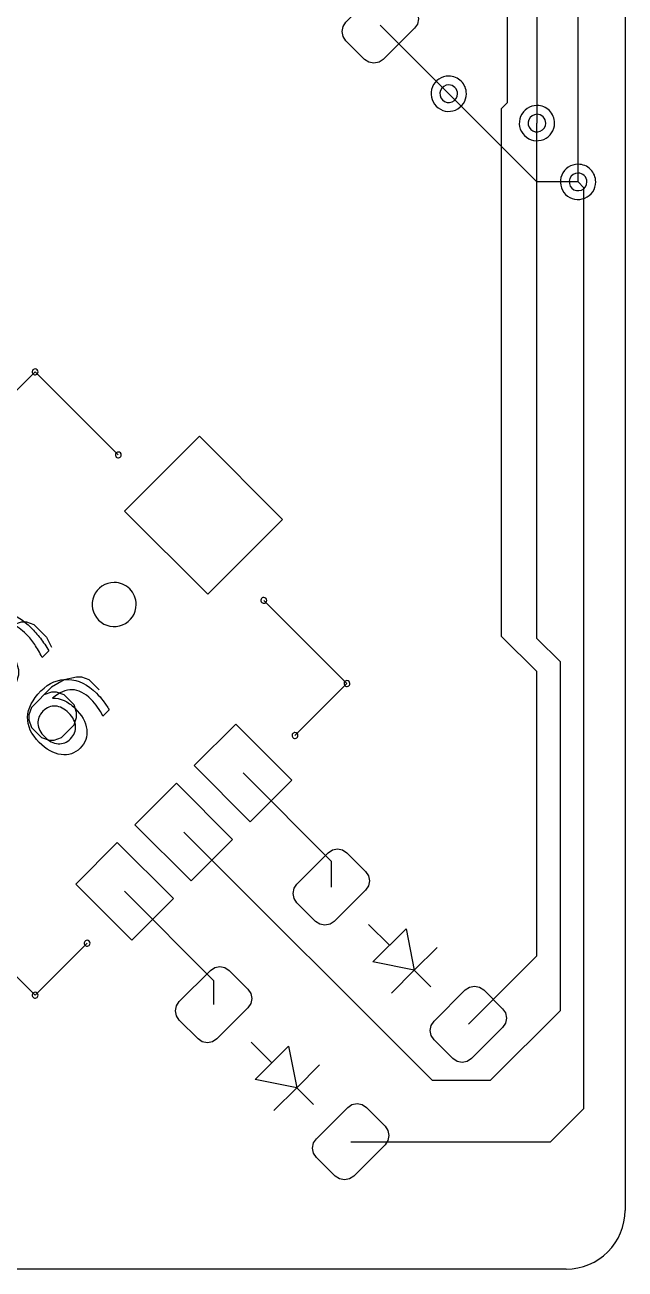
# Model space of a CAD drawing. Header units: millimetres. Extents: x 10 to 287, y 10 to 200.
# Drawn here: x 30.29 to 40.5, y 141.01 to 162.18 of the extents above; entities that cross this region are included whole.
import ezdxf

# ---------------------------------------------------------------- set-up
doc = ezdxf.new("R2010")
doc.units = ezdxf.units.MM
doc.layers.get('0').update_dxf_attribs({"linetype": 'CONTINUOUS'})

msp = doc.modelspace()

# ---------------------------------------------------------------- linework, layer by layer
at = {"color": 7}
for points in [[(40.5, 185.0072), (40.5, 142.0072)], [(39, 176.0072), (39, 160.5072)], [(39.7, 159.5072), (39.7, 175.8729)], [(38.4, 160.7557), (38.5, 160.8557), (38.5, 164.0072), (38.3335, 164.1737)], [(37.5, 161.0072), (36.3335, 162.1737)], [(39, 159.5072), (37.5, 161.0072)], [(38.4, 151.7741), (38.4, 160.7557)], [(32.9924, 148.4438), (37.2161, 144.2201), (38.2129, 144.2201), (39.4, 145.4072), (39.4, 151.3398), (39, 151.7398), (39, 160.5072)], [(35.8335, 143.1737), (39.2322, 143.1737), (39.8, 143.7415), (39.8, 159.4072), (39.7, 159.5072)], [(39.7, 159.5072), (39, 159.5072)], [(30.4645, 156.275), (31.8787, 154.8608)], [(31.8787, 154.8608), (30.4645, 156.275)], [(34.3536, 152.3859), (35.7678, 150.9717)], [(34.8839, 150.0878), (35.7678, 150.9717), (34.3536, 152.3859)], [(29.4169, 151.2925), (29.5024, 151.1215), (29.7163, 150.9077), (29.8445, 150.8649), (29.9301, 150.8649), (30.0584, 150.9077), (30.1439, 150.9932), (30.1867, 151.1215), (30.1867, 151.207), (30.1439, 151.3353), (30.0156, 151.5491), (29.9728, 151.6774), (29.9728, 151.7629), (30.0156, 151.8912), (30.1011, 151.9767), (30.2294, 152.0195), (30.3149, 152.0195), (30.4432, 151.9767), (30.657, 151.7629), (30.7426, 151.5919)], [(39, 151.1741), (38.4, 151.7741)], [(30.696256, 151.530287), (30.581082, 151.415113)], [(37.8335, 145.1737), (39, 146.3403), (39, 151.1741)], [(31.5551, 150.8649), (31.384, 151.036), (31.2557, 151.0787), (31.1702, 151.0787), (30.9564, 151.036), (30.7426, 150.9077), (30.4005, 150.5656), (30.3577, 150.4373), (30.3577, 150.3517), (30.4005, 150.2235), (30.5715, 150.0524), (30.6998, 150.0096), (30.7853, 150.0096), (30.9136, 150.0524), (31.1274, 150.2662), (31.1702, 150.3945), (31.1702, 150.48), (31.1274, 150.6083), (30.9564, 150.7794), (30.8281, 150.8221), (30.7426, 150.8221), (30.6143, 150.7794)], [(35.7678, 150.9717), (34.8839, 150.0878)], [(31.724161, 150.521091), (31.616588, 150.413517)], [(34, 149.4514), (35.5, 147.9514)], [(35.5, 147.9514), (35.5, 147.5072)], [(31.9847, 147.4361), (33.5, 145.9209), (33.5, 145.5072)], [(29.0503, 147.0826), (30.4645, 145.6684)], [(30.4645, 145.6684), (29.0503, 147.0826)], [(36.4899, 146.5173), (36.1364, 146.8708)], [(36.2071, 146.2344), (36.7728, 146.8001)], [(36.7728, 146.8001), (36.9142, 146.093), (36.2071, 146.2344)], [(36.9142, 146.093), (37.3031, 146.4819)], [(36.9142, 146.093), (36.5253, 145.7041)], [(37.1971, 145.8101), (36.9142, 146.093)], [(34.4899, 144.5173), (34.1364, 144.8708)], [(34.2071, 144.2344), (34.7728, 144.8001)], [(34.7728, 144.8001), (34.9142, 144.093), (34.2071, 144.2344)], [(34.9142, 144.093), (35.3031, 144.4819)], [(34.9142, 144.093), (34.5253, 143.7041)], [(35.1971, 143.8101), (34.9142, 144.093)], [(39.5, 141.0072), (20.5, 141.0072)]]:
    msp.add_lwpolyline(points, dxfattribs=at)
for points in [[(36.3865, 161.5904), (36.3135, 161.5416), (36.2274, 161.5245), (36.1413, 161.5416), (36.0683, 161.5904), (35.7501, 161.9086), (35.7013, 161.9816), (35.6842, 162.0677), (35.7013, 162.1538), (35.7501, 162.2268), (36.2804, 162.7571), (36.3534, 162.8059), (36.4395, 162.823), (36.5256, 162.8059), (36.5986, 162.7571), (36.9168, 162.4389), (36.9656, 162.3659), (36.9827, 162.2798), (36.9656, 162.1937), (36.9168, 162.1207)], [(36.3865, 161.5904), (36.3135, 161.5416), (36.2274, 161.5245), (36.1413, 161.5416), (36.0683, 161.5904), (35.7501, 161.9086), (35.7013, 161.9816), (35.6842, 162.0677), (35.7013, 162.1538), (35.7501, 162.2268), (36.2804, 162.7571), (36.3534, 162.8059), (36.4395, 162.823), (36.5256, 162.8059), (36.5986, 162.7571), (36.9168, 162.4389), (36.9656, 162.3659), (36.9827, 162.2798), (36.9656, 162.1937), (36.9168, 162.1207)], [(36.3865, 161.5904), (36.3135, 161.5416), (36.2274, 161.5245), (36.1413, 161.5416), (36.0683, 161.5904), (35.7501, 161.9086), (35.7013, 161.9816), (35.6842, 162.0677), (35.7013, 162.1538), (35.7501, 162.2268), (36.2804, 162.7571), (36.3534, 162.8059), (36.4395, 162.823), (36.5256, 162.8059), (36.5986, 162.7571), (36.9168, 162.4389), (36.9656, 162.3659), (36.9827, 162.2798), (36.9656, 162.1937), (36.9168, 162.1207)], [(37.5, 161.3072)], [(37.5, 161.3072)], [(37.5, 161.1572)], [(37.5, 161.1572)], [(39, 160.8072)], [(39, 160.8072)], [(39, 160.6572)], [(39, 160.6572)], [(39.7, 159.8072)], [(39.7, 159.8072)], [(39.7, 159.6572)], [(39.7, 159.6572)], [(29.5806, 155.3911), (30.4645, 156.275)], [(30.4645, 156.325), (30.4645, 156.325)], [(33.399, 152.4919), (31.9847, 153.9062), (33.2575, 155.179), (34.6718, 153.7647)], [(33.399, 152.4919), (31.9847, 153.9062), (33.2575, 155.179), (34.6718, 153.7647)], [(33.399, 152.4919), (31.9847, 153.9062), (33.2575, 155.179), (34.6718, 153.7647)], [(31.8787, 154.9108)], [(31.808, 152.6902)], [(31.808, 152.6902)], [(31.808, 152.6902)], [(31.808, 152.6902)], [(31.808, 152.6902)], [(31.808, 152.6902)], [(34.3536, 152.4359)], [(30.696247, 151.530278)], [(35.7678, 151.0217), (35.7678, 151.0217)], [(31.03524, 150.469857)], [(31.724158, 150.521088)], [(34.1237, 148.6205), (33.1692, 149.5751), (33.8763, 150.2822), (34.8308, 149.3276)], [(34.1237, 148.6205), (33.1692, 149.5751), (33.8763, 150.2822), (34.8308, 149.3276)], [(34.1237, 148.6205), (33.1692, 149.5751), (33.8763, 150.2822), (34.8308, 149.3276)], [(34.8839, 150.1378)], [(33.1161, 147.6129), (32.1615, 148.5675), (32.8686, 149.2746), (33.8232, 148.32)], [(33.1161, 147.6129), (32.1615, 148.5675), (32.8686, 149.2746), (33.8232, 148.32)], [(33.1161, 147.6129), (32.1615, 148.5675), (32.8686, 149.2746), (33.8232, 148.32)], [(32.1085, 146.6053), (31.1539, 147.5599), (31.861, 148.267), (32.8156, 147.3124)], [(32.1085, 146.6053), (31.1539, 147.5599), (31.861, 148.267), (32.8156, 147.3124)], [(32.1085, 146.6053), (31.1539, 147.5599), (31.861, 148.267), (32.8156, 147.3124)], [(35.553, 146.9238), (35.48, 146.8751), (35.3939, 146.8579), (35.3078, 146.8751), (35.2348, 146.9238), (34.9166, 147.242), (34.8679, 147.315), (34.8507, 147.4011), (34.8679, 147.4872), (34.9166, 147.5602), (35.447, 148.0906), (35.52, 148.1393), (35.6061, 148.1565), (35.6922, 148.1393), (35.7652, 148.0906), (36.0834, 147.7724), (36.1321, 147.6994), (36.1493, 147.6133), (36.1321, 147.5272), (36.0834, 147.4542)], [(35.553, 146.9238), (35.48, 146.8751), (35.3939, 146.8579), (35.3078, 146.8751), (35.2348, 146.9238), (34.9166, 147.242), (34.8679, 147.315), (34.8507, 147.4011), (34.8679, 147.4872), (34.9166, 147.5602), (35.447, 148.0906), (35.52, 148.1393), (35.6061, 148.1565), (35.6922, 148.1393), (35.7652, 148.0906), (36.0834, 147.7724), (36.1321, 147.6994), (36.1493, 147.6133), (36.1321, 147.5272), (36.0834, 147.4542)], [(35.553, 146.9238), (35.48, 146.8751), (35.3939, 146.8579), (35.3078, 146.8751), (35.2348, 146.9238), (34.9166, 147.242), (34.8679, 147.315), (34.8507, 147.4011), (34.8679, 147.4872), (34.9166, 147.5602), (35.447, 148.0906), (35.52, 148.1393), (35.6061, 148.1565), (35.6922, 148.1393), (35.7652, 148.0906), (36.0834, 147.7724), (36.1321, 147.6994), (36.1493, 147.6133), (36.1321, 147.5272), (36.0834, 147.4542)], [(30.4645, 145.6684), (31.3483, 146.5522)], [(31.3483, 146.6022)], [(33.553, 144.9238), (33.48, 144.8751), (33.3939, 144.8579), (33.3078, 144.8751), (33.2348, 144.9238), (32.9166, 145.242), (32.8679, 145.315), (32.8507, 145.4011), (32.8679, 145.4872), (32.9166, 145.5602), (33.447, 146.0906), (33.52, 146.1393), (33.6061, 146.1565), (33.6922, 146.1393), (33.7652, 146.0906), (34.0834, 145.7724), (34.1321, 145.6994), (34.1493, 145.6133), (34.1321, 145.5272), (34.0834, 145.4542)], [(33.553, 144.9238), (33.48, 144.8751), (33.3939, 144.8579), (33.3078, 144.8751), (33.2348, 144.9238), (32.9166, 145.242), (32.8679, 145.315), (32.8507, 145.4011), (32.8679, 145.4872), (32.9166, 145.5602), (33.447, 146.0906), (33.52, 146.1393), (33.6061, 146.1565), (33.6922, 146.1393), (33.7652, 146.0906), (34.0834, 145.7724), (34.1321, 145.6994), (34.1493, 145.6133), (34.1321, 145.5272), (34.0834, 145.4542)], [(33.553, 144.9238), (33.48, 144.8751), (33.3939, 144.8579), (33.3078, 144.8751), (33.2348, 144.9238), (32.9166, 145.242), (32.8679, 145.315), (32.8507, 145.4011), (32.8679, 145.4872), (32.9166, 145.5602), (33.447, 146.0906), (33.52, 146.1393), (33.6061, 146.1565), (33.6922, 146.1393), (33.7652, 146.0906), (34.0834, 145.7724), (34.1321, 145.6994), (34.1493, 145.6133), (34.1321, 145.5272), (34.0834, 145.4542)], [(30.4645, 145.7184), (30.4645, 145.7184)], [(37.8865, 144.5904), (37.8135, 144.5416), (37.7274, 144.5245), (37.6413, 144.5416), (37.5683, 144.5904), (37.2501, 144.9086), (37.2013, 144.9816), (37.1842, 145.0677), (37.2013, 145.1538), (37.2501, 145.2268), (37.7804, 145.7571), (37.8534, 145.8059), (37.9395, 145.823), (38.0256, 145.8059), (38.0986, 145.7571), (38.4168, 145.4389), (38.4656, 145.3659), (38.4827, 145.2798), (38.4656, 145.1937), (38.4168, 145.1207)], [(37.8865, 144.5904), (37.8135, 144.5416), (37.7274, 144.5245), (37.6413, 144.5416), (37.5683, 144.5904), (37.2501, 144.9086), (37.2013, 144.9816), (37.1842, 145.0677), (37.2013, 145.1538), (37.2501, 145.2268), (37.7804, 145.7571), (37.8534, 145.8059), (37.9395, 145.823), (38.0256, 145.8059), (38.0986, 145.7571), (38.4168, 145.4389), (38.4656, 145.3659), (38.4827, 145.2798), (38.4656, 145.1937), (38.4168, 145.1207)], [(37.8865, 144.5904), (37.8135, 144.5416), (37.7274, 144.5245), (37.6413, 144.5416), (37.5683, 144.5904), (37.2501, 144.9086), (37.2013, 144.9816), (37.1842, 145.0677), (37.2013, 145.1538), (37.2501, 145.2268), (37.7804, 145.7571), (37.8534, 145.8059), (37.9395, 145.823), (38.0256, 145.8059), (38.0986, 145.7571), (38.4168, 145.4389), (38.4656, 145.3659), (38.4827, 145.2798), (38.4656, 145.1937), (38.4168, 145.1207)], [(35.8865, 142.5904), (35.8135, 142.5416), (35.7274, 142.5245), (35.6413, 142.5416), (35.5683, 142.5904), (35.2501, 142.9086), (35.2013, 142.9816), (35.1842, 143.0677), (35.2013, 143.1538), (35.2501, 143.2268), (35.7804, 143.7571), (35.8534, 143.8059), (35.9395, 143.823), (36.0256, 143.8059), (36.0986, 143.7571), (36.4168, 143.4389), (36.4656, 143.3659), (36.4827, 143.2798), (36.4656, 143.1937), (36.4168, 143.1207)], [(35.8865, 142.5904), (35.8135, 142.5416), (35.7274, 142.5245), (35.6413, 142.5416), (35.5683, 142.5904), (35.2501, 142.9086), (35.2013, 142.9816), (35.1842, 143.0677), (35.2013, 143.1538), (35.2501, 143.2268), (35.7804, 143.7571), (35.8534, 143.8059), (35.9395, 143.823), (36.0256, 143.8059), (36.0986, 143.7571), (36.4168, 143.4389), (36.4656, 143.3659), (36.4827, 143.2798), (36.4656, 143.1937), (36.4168, 143.1207)], [(35.8865, 142.5904), (35.8135, 142.5416), (35.7274, 142.5245), (35.6413, 142.5416), (35.5683, 142.5904), (35.2501, 142.9086), (35.2013, 142.9816), (35.1842, 143.0677), (35.2013, 143.1538), (35.2501, 143.2268), (35.7804, 143.7571), (35.8534, 143.8059), (35.9395, 143.823), (36.0256, 143.8059), (36.0986, 143.7571), (36.4168, 143.4389), (36.4656, 143.3659), (36.4827, 143.2798), (36.4656, 143.1937), (36.4168, 143.1207)]]:
    msp.add_lwpolyline(points, close=True, dxfattribs=at)
for points in [[(37.222836, 161.122005), (37.176402, 161.009903), (37.202069, 160.880867), (37.287868, 160.795068)], [(37.222836, 161.122005), (37.176402, 161.009903), (37.202069, 160.880867), (37.287868, 160.795068)], [(37.5, 161.3072), (37.378661, 161.3072), (37.26927, 161.234107), (37.222836, 161.122005)], [(37.5, 161.3072), (37.378661, 161.3072), (37.26927, 161.234107), (37.222836, 161.122005)], [(37.5, 161.1572), (37.439331, 161.1572), (37.384635, 161.120654), (37.361418, 161.064603)], [(37.5, 161.1572), (37.439331, 161.1572), (37.384635, 161.120654), (37.361418, 161.064603)], [(37.712132, 161.219332), (37.655871, 161.275593), (37.579565, 161.3072), (37.5, 161.3072)], [(37.712132, 161.219332), (37.655871, 161.275593), (37.579565, 161.3072), (37.5, 161.3072)], [(37.606066, 161.113266), (37.577936, 161.141396), (37.539782, 161.1572), (37.5, 161.1572)], [(37.606066, 161.113266), (37.577936, 161.141396), (37.539782, 161.1572), (37.5, 161.1572)], [(37.8, 161.0072), (37.8, 161.086765), (37.768393, 161.163071), (37.712132, 161.219332)], [(37.8, 161.0072), (37.8, 161.086765), (37.768393, 161.163071), (37.712132, 161.219332)], [(37.361418, 161.064603), (37.338201, 161.008551), (37.351034, 160.944034), (37.393934, 160.901134)], [(37.361418, 161.064603), (37.338201, 161.008551), (37.351034, 160.944034), (37.393934, 160.901134)], [(37.557403, 160.868618), (37.613454, 160.891835), (37.65, 160.946531), (37.65, 161.0072)], [(37.557403, 160.868618), (37.613454, 160.891835), (37.65, 160.946531), (37.65, 161.0072)], [(37.65, 161.0072), (37.65, 161.046982), (37.634196, 161.085136), (37.606066, 161.113266)], [(37.65, 161.0072), (37.65, 161.046982), (37.634196, 161.085136), (37.606066, 161.113266)], [(37.614805, 160.730036), (37.726907, 160.77647), (37.8, 160.885861), (37.8, 161.0072)], [(37.614805, 160.730036), (37.726907, 160.77647), (37.8, 160.885861), (37.8, 161.0072)], [(37.287868, 160.795068), (37.373667, 160.709269), (37.502703, 160.683602), (37.614805, 160.730036)], [(37.287868, 160.795068), (37.373667, 160.709269), (37.502703, 160.683602), (37.614805, 160.730036)], [(37.393934, 160.901134), (37.436834, 160.858234), (37.501351, 160.845401), (37.557403, 160.868618)], [(37.393934, 160.901134), (37.436834, 160.858234), (37.501351, 160.845401), (37.557403, 160.868618)], [(39, 160.8072), (38.878661, 160.8072), (38.76927, 160.734107), (38.722836, 160.622005)], [(39, 160.8072), (38.878661, 160.8072), (38.76927, 160.734107), (38.722836, 160.622005)], [(39.212132, 160.719332), (39.155871, 160.775593), (39.079565, 160.8072), (39, 160.8072)], [(39.212132, 160.719332), (39.155871, 160.775593), (39.079565, 160.8072), (39, 160.8072)], [(39.3, 160.5072), (39.3, 160.586765), (39.268393, 160.663071), (39.212132, 160.719332)], [(39.3, 160.5072), (39.3, 160.586765), (39.268393, 160.663071), (39.212132, 160.719332)], [(38.722836, 160.622005), (38.676402, 160.509903), (38.702069, 160.380867), (38.787868, 160.295068)], [(38.722836, 160.622005), (38.676402, 160.509903), (38.702069, 160.380867), (38.787868, 160.295068)], [(38.861418, 160.564603), (38.838201, 160.508551), (38.851034, 160.444034), (38.893934, 160.401134)], [(38.861418, 160.564603), (38.838201, 160.508551), (38.851034, 160.444034), (38.893934, 160.401134)], [(39, 160.6572), (38.939331, 160.6572), (38.884635, 160.620654), (38.861418, 160.564603)], [(39, 160.6572), (38.939331, 160.6572), (38.884635, 160.620654), (38.861418, 160.564603)], [(39.106066, 160.613266), (39.077936, 160.641396), (39.039782, 160.6572), (39, 160.6572)], [(39.106066, 160.613266), (39.077936, 160.641396), (39.039782, 160.6572), (39, 160.6572)], [(39.057403, 160.368618), (39.113454, 160.391835), (39.15, 160.446531), (39.15, 160.5072)], [(39.057403, 160.368618), (39.113454, 160.391835), (39.15, 160.446531), (39.15, 160.5072)], [(39.15, 160.5072), (39.15, 160.546982), (39.134196, 160.585136), (39.106066, 160.613266)], [(39.15, 160.5072), (39.15, 160.546982), (39.134196, 160.585136), (39.106066, 160.613266)], [(39.114805, 160.230036), (39.226907, 160.27647), (39.3, 160.385861), (39.3, 160.5072)], [(39.114805, 160.230036), (39.226907, 160.27647), (39.3, 160.385861), (39.3, 160.5072)], [(38.787868, 160.295068), (38.873667, 160.209269), (39.002703, 160.183602), (39.114805, 160.230036)], [(38.787868, 160.295068), (38.873667, 160.209269), (39.002703, 160.183602), (39.114805, 160.230036)], [(38.893934, 160.401134), (38.936834, 160.358234), (39.001351, 160.345401), (39.057403, 160.368618)], [(38.893934, 160.401134), (38.936834, 160.358234), (39.001351, 160.345401), (39.057403, 160.368618)], [(39.7, 159.8072), (39.578661, 159.8072), (39.46927, 159.734107), (39.422836, 159.622005)], [(39.7, 159.8072), (39.578661, 159.8072), (39.46927, 159.734107), (39.422836, 159.622005)], [(39.7, 159.6572), (39.639331, 159.6572), (39.584635, 159.620654), (39.561418, 159.564603)], [(39.7, 159.6572), (39.639331, 159.6572), (39.584635, 159.620654), (39.561418, 159.564603)], [(39.912132, 159.719332), (39.855871, 159.775593), (39.779565, 159.8072), (39.7, 159.8072)], [(39.912132, 159.719332), (39.855871, 159.775593), (39.779565, 159.8072), (39.7, 159.8072)], [(39.806066, 159.613266), (39.777936, 159.641396), (39.739782, 159.6572), (39.7, 159.6572)], [(39.806066, 159.613266), (39.777936, 159.641396), (39.739782, 159.6572), (39.7, 159.6572)], [(40, 159.5072), (40, 159.586765), (39.968393, 159.663071), (39.912132, 159.719332)], [(40, 159.5072), (40, 159.586765), (39.968393, 159.663071), (39.912132, 159.719332)], [(39.422836, 159.622005), (39.376402, 159.509903), (39.402069, 159.380867), (39.487868, 159.295068)], [(39.422836, 159.622005), (39.376402, 159.509903), (39.402069, 159.380867), (39.487868, 159.295068)], [(39.561418, 159.564603), (39.538201, 159.508551), (39.551034, 159.444034), (39.593934, 159.401134)], [(39.561418, 159.564603), (39.538201, 159.508551), (39.551034, 159.444034), (39.593934, 159.401134)], [(39.757403, 159.368618), (39.813454, 159.391835), (39.85, 159.446531), (39.85, 159.5072)], [(39.757403, 159.368618), (39.813454, 159.391835), (39.85, 159.446531), (39.85, 159.5072)], [(39.85, 159.5072), (39.85, 159.546982), (39.834196, 159.585136), (39.806066, 159.613266)], [(39.85, 159.5072), (39.85, 159.546982), (39.834196, 159.585136), (39.806066, 159.613266)], [(39.814805, 159.230036), (39.926907, 159.27647), (40, 159.385861), (40, 159.5072)], [(39.814805, 159.230036), (39.926907, 159.27647), (40, 159.385861), (40, 159.5072)], [(39.487868, 159.295068), (39.573667, 159.209269), (39.702703, 159.183602), (39.814805, 159.230036)], [(39.487868, 159.295068), (39.573667, 159.209269), (39.702703, 159.183602), (39.814805, 159.230036)], [(39.593934, 159.401134), (39.636834, 159.358234), (39.701351, 159.345401), (39.757403, 159.368618)], [(39.593934, 159.401134), (39.636834, 159.358234), (39.701351, 159.345401), (39.757403, 159.368618)], [(30.418306, 156.294134), (30.410567, 156.27545), (30.414845, 156.253945), (30.429145, 156.239645)], [(30.418306, 156.294134), (30.410567, 156.27545), (30.414845, 156.253945), (30.429145, 156.239645)], [(30.4645, 156.325), (30.444277, 156.325), (30.426045, 156.312818), (30.418306, 156.294134)], [(30.4645, 156.325), (30.444277, 156.325), (30.426045, 156.312818), (30.418306, 156.294134)], [(30.499855, 156.310355), (30.490479, 156.319732), (30.477761, 156.325), (30.4645, 156.325)], [(30.499855, 156.310355), (30.490479, 156.319732), (30.477761, 156.325), (30.4645, 156.325)], [(30.483634, 156.228806), (30.502318, 156.236545), (30.5145, 156.254777), (30.5145, 156.275)], [(30.483634, 156.228806), (30.502318, 156.236545), (30.5145, 156.254777), (30.5145, 156.275)], [(30.5145, 156.275), (30.5145, 156.288261), (30.509232, 156.300979), (30.499855, 156.310355)], [(30.5145, 156.275), (30.5145, 156.288261), (30.509232, 156.300979), (30.499855, 156.310355)], [(30.429145, 156.239645), (30.443445, 156.225345), (30.46495, 156.221067), (30.483634, 156.228806)], [(30.429145, 156.239645), (30.443445, 156.225345), (30.46495, 156.221067), (30.483634, 156.228806)], [(31.832506, 154.879934), (31.824767, 154.86125), (31.829045, 154.839745), (31.843345, 154.825445)], [(31.8787, 154.9108), (31.858477, 154.9108), (31.840245, 154.898618), (31.832506, 154.879934)], [(31.843345, 154.825445), (31.857645, 154.811145), (31.87915, 154.806867), (31.897834, 154.814606)], [(31.914055, 154.896155), (31.904679, 154.905532), (31.891961, 154.9108), (31.8787, 154.9108)], [(31.897834, 154.814606), (31.916518, 154.822345), (31.9287, 154.840577), (31.9287, 154.8608)], [(31.9287, 154.8608), (31.9287, 154.874061), (31.923432, 154.886779), (31.914055, 154.896155)], [(31.808, 152.6902), (31.656327, 152.6902), (31.519588, 152.598834), (31.461545, 152.458706)], [(31.808, 152.6902), (31.656327, 152.6902), (31.519588, 152.598834), (31.461545, 152.458706)], [(31.808, 152.6902), (31.656327, 152.6902), (31.519588, 152.598834), (31.461545, 152.458706)], [(31.808, 152.6902), (31.656327, 152.6902), (31.519588, 152.598834), (31.461545, 152.458706)], [(31.808, 152.6902), (31.656327, 152.6902), (31.519588, 152.598834), (31.461545, 152.458706)], [(31.808, 152.6902), (31.656327, 152.6902), (31.519588, 152.598834), (31.461545, 152.458706)], [(32.073165, 152.580365), (32.002839, 152.650691), (31.907456, 152.6902), (31.808, 152.6902)], [(32.073165, 152.580365), (32.002839, 152.650691), (31.907456, 152.6902), (31.808, 152.6902)], [(32.073165, 152.580365), (32.002839, 152.650691), (31.907456, 152.6902), (31.808, 152.6902)], [(32.073165, 152.580365), (32.002839, 152.650691), (31.907456, 152.6902), (31.808, 152.6902)], [(32.073165, 152.580365), (32.002839, 152.650691), (31.907456, 152.6902), (31.808, 152.6902)], [(32.073165, 152.580365), (32.002839, 152.650691), (31.907456, 152.6902), (31.808, 152.6902)], [(31.461545, 152.458706), (31.403502, 152.318578), (31.435586, 152.157284), (31.542835, 152.050035)], [(31.461545, 152.458706), (31.403502, 152.318578), (31.435586, 152.157284), (31.542835, 152.050035)], [(31.461545, 152.458706), (31.403502, 152.318578), (31.435586, 152.157284), (31.542835, 152.050035)], [(31.461545, 152.458706), (31.403502, 152.318578), (31.435586, 152.157284), (31.542835, 152.050035)], [(31.461545, 152.458706), (31.403502, 152.318578), (31.435586, 152.157284), (31.542835, 152.050035)], [(31.461545, 152.458706), (31.403502, 152.318578), (31.435586, 152.157284), (31.542835, 152.050035)], [(32.183, 152.3152), (32.183, 152.414656), (32.143491, 152.510039), (32.073165, 152.580365)], [(32.183, 152.3152), (32.183, 152.414656), (32.143491, 152.510039), (32.073165, 152.580365)], [(32.183, 152.3152), (32.183, 152.414656), (32.143491, 152.510039), (32.073165, 152.580365)], [(32.183, 152.3152), (32.183, 152.414656), (32.143491, 152.510039), (32.073165, 152.580365)], [(32.183, 152.3152), (32.183, 152.414656), (32.143491, 152.510039), (32.073165, 152.580365)], [(32.183, 152.3152), (32.183, 152.414656), (32.143491, 152.510039), (32.073165, 152.580365)], [(34.3536, 152.4359), (34.333377, 152.4359), (34.315145, 152.423718), (34.307406, 152.405034)], [(34.4036, 152.3859), (34.4036, 152.413514), (34.381214, 152.4359), (34.3536, 152.4359)], [(31.951506, 151.968745), (32.091634, 152.026788), (32.183, 152.163527), (32.183, 152.3152)], [(31.951506, 151.968745), (32.091634, 152.026788), (32.183, 152.163527), (32.183, 152.3152)], [(31.951506, 151.968745), (32.091634, 152.026788), (32.183, 152.163527), (32.183, 152.3152)], [(31.951506, 151.968745), (32.091634, 152.026788), (32.183, 152.163527), (32.183, 152.3152)], [(31.951506, 151.968745), (32.091634, 152.026788), (32.183, 152.163527), (32.183, 152.3152)], [(31.951506, 151.968745), (32.091634, 152.026788), (32.183, 152.163527), (32.183, 152.3152)], [(34.307406, 152.405034), (34.299667, 152.38635), (34.303945, 152.364845), (34.318245, 152.350545)], [(34.318245, 152.350545), (34.332545, 152.336245), (34.35405, 152.331967), (34.372734, 152.339706)], [(34.372734, 152.339706), (34.391418, 152.347445), (34.4036, 152.365677), (34.4036, 152.3859)], [(30.020439, 152.161651), (30.139085, 152.131874), (30.263343, 152.052051), (30.393213, 151.922182)], [(31.542835, 152.050035), (31.650084, 151.942786), (31.811378, 151.910702), (31.951506, 151.968745)], [(31.542835, 152.050035), (31.650084, 151.942786), (31.811378, 151.910702), (31.951506, 151.968745)], [(31.542835, 152.050035), (31.650084, 151.942786), (31.811378, 151.910702), (31.951506, 151.968745)], [(31.542835, 152.050035), (31.650084, 151.942786), (31.811378, 151.910702), (31.951506, 151.968745)], [(31.542835, 152.050035), (31.650084, 151.942786), (31.811378, 151.910702), (31.951506, 151.968745)], [(31.542835, 152.050035), (31.650084, 151.942786), (31.811378, 151.910702), (31.951506, 151.968745)], [(30.315625, 151.808019), (30.228162, 151.895482), (30.148106, 151.950596), (30.075456, 151.973361)], [(30.456482, 151.635597), (30.412935, 151.700187), (30.365983, 151.757661), (30.315625, 151.808019)], [(30.393213, 151.922182), (30.448871, 151.866523), (30.501887, 151.806101), (30.55226, 151.740917)], [(30.581082, 151.415113), (30.541562, 151.497512), (30.500028, 151.571007), (30.456482, 151.635597)], [(30.55226, 151.740917), (30.602633, 151.675732), (30.650629, 151.605519), (30.696247, 151.530278)], [(30.563497, 150.845715), (30.701473, 150.983691), (30.855912, 151.049076), (31.026816, 151.041872)], [(31.026816, 151.041872), (31.198109, 151.035057), (31.358762, 150.956644), (31.508774, 150.806631)], [(35.721606, 150.990834), (35.713867, 150.97215), (35.718145, 150.950645), (35.732445, 150.936345)], [(35.721606, 150.990834), (35.713867, 150.97215), (35.718145, 150.950645), (35.732445, 150.936345)], [(35.7678, 151.0217), (35.747577, 151.0217), (35.729345, 151.009518), (35.721606, 150.990834)], [(35.7678, 151.0217), (35.747577, 151.0217), (35.729345, 151.009518), (35.721606, 150.990834)], [(35.803155, 151.007055), (35.793779, 151.016432), (35.781061, 151.0217), (35.7678, 151.0217)], [(35.803155, 151.007055), (35.793779, 151.016432), (35.781061, 151.0217), (35.7678, 151.0217)], [(35.786934, 150.925506), (35.805618, 150.933245), (35.8178, 150.951477), (35.8178, 150.9717)], [(35.786934, 150.925506), (35.805618, 150.933245), (35.8178, 150.951477), (35.8178, 150.9717)], [(35.8178, 150.9717), (35.8178, 150.984961), (35.812532, 150.997679), (35.803155, 151.007055)], [(35.8178, 150.9717), (35.8178, 150.984961), (35.812532, 150.997679), (35.803155, 151.007055)], [(30.335677, 150.400031), (30.340618, 150.550214), (30.416558, 150.698776), (30.563497, 150.845715)], [(31.093512, 150.865261), (30.985236, 150.868303), (30.87392, 150.820596), (30.759564, 150.722143)], [(31.415746, 150.700881), (31.30973, 150.806897), (31.202319, 150.86169), (31.093512, 150.865261)], [(31.508774, 150.806631), (31.549061, 150.766345), (31.586689, 150.722871), (31.62166, 150.67621)], [(35.732445, 150.936345), (35.746745, 150.922045), (35.76825, 150.917767), (35.786934, 150.925506)], [(35.732445, 150.936345), (35.746745, 150.922045), (35.76825, 150.917767), (35.786934, 150.925506)], [(30.809124, 150.587234), (30.731003, 150.592862), (30.660371, 150.564105), (30.597229, 150.500963)], [(30.759564, 150.722143), (30.824745, 150.724778), (30.889891, 150.711471), (30.955, 150.682222)], [(31.03524, 150.469857), (30.963149, 150.541948), (30.887777, 150.581073), (30.809124, 150.587234)], [(30.955, 150.682222), (31.020496, 150.653364), (31.081603, 150.610575), (31.138322, 150.553857)], [(31.138322, 150.553857), (31.25759, 150.434588), (31.324981, 150.3138), (31.340495, 150.191493)], [(31.526291, 150.568118), (31.492882, 150.616338), (31.456034, 150.660592), (31.415746, 150.700881)], [(31.616588, 150.413517), (31.59033, 150.467833), (31.560231, 150.519366), (31.526291, 150.568118)], [(31.62166, 150.67621), (31.657161, 150.629017), (31.691327, 150.57731), (31.724158, 150.521088)], [(30.534786, 149.969403), (30.397495, 150.106694), (30.331125, 150.250237), (30.335677, 150.400031)], [(30.597229, 150.500963), (30.534477, 150.438212), (30.50572, 150.36758), (30.510957, 150.289067)], [(31.151821, 150.244536), (31.146193, 150.322658), (31.107332, 150.397764), (31.03524, 150.469857)], [(30.510957, 150.289067), (30.517119, 150.210413), (30.556244, 150.135041), (30.628334, 150.062951)], [(31.06635, 150.031842), (31.12949, 150.094983), (31.157981, 150.165881), (31.151821, 150.244536)], [(31.340495, 150.191493), (31.356928, 150.069044), (31.319348, 149.962024), (31.227754, 149.87043)], [(34.837706, 150.106934), (34.829967, 150.08825), (34.834245, 150.066745), (34.848545, 150.052445)], [(34.8839, 150.1378), (34.863677, 150.1378), (34.845445, 150.125618), (34.837706, 150.106934)], [(34.919255, 150.123155), (34.909879, 150.132532), (34.897161, 150.1378), (34.8839, 150.1378)], [(34.9339, 150.0878), (34.9339, 150.101061), (34.928632, 150.113779), (34.919255, 150.123155)], [(30.903885, 149.762834), (30.777617, 149.780749), (30.654584, 149.849605), (30.534786, 149.969403)], [(30.628334, 150.062951), (30.700425, 149.99086), (30.775532, 149.952), (30.853655, 149.94637)], [(30.853655, 149.94637), (30.9327, 149.9406), (31.003598, 149.969091), (31.06635, 150.031842)], [(34.848545, 150.052445), (34.862845, 150.038145), (34.88435, 150.033867), (34.903034, 150.041606)], [(34.903034, 150.041606), (34.921718, 150.049345), (34.9339, 150.067577), (34.9339, 150.0878)], [(31.227754, 149.87043), (31.138109, 149.780785), (31.030153, 149.74492), (30.903885, 149.762834)], [(31.302106, 146.571334), (31.294367, 146.55265), (31.298645, 146.531145), (31.312945, 146.516845)], [(31.3483, 146.6022), (31.328077, 146.6022), (31.309845, 146.590018), (31.302106, 146.571334)], [(31.312945, 146.516845), (31.327245, 146.502545), (31.34875, 146.498267), (31.367434, 146.506006)], [(31.383655, 146.587555), (31.374279, 146.596932), (31.361561, 146.6022), (31.3483, 146.6022)], [(31.367434, 146.506006), (31.386118, 146.513745), (31.3983, 146.531977), (31.3983, 146.5522)], [(31.3983, 146.5522), (31.3983, 146.565461), (31.393032, 146.578179), (31.383655, 146.587555)], [(30.418306, 145.687534), (30.410567, 145.66885), (30.414845, 145.647345), (30.429145, 145.633045)], [(30.418306, 145.687534), (30.410567, 145.66885), (30.414845, 145.647345), (30.429145, 145.633045)], [(30.4645, 145.7184), (30.444277, 145.7184), (30.426045, 145.706218), (30.418306, 145.687534)], [(30.4645, 145.7184), (30.444277, 145.7184), (30.426045, 145.706218), (30.418306, 145.687534)], [(30.499855, 145.703755), (30.490479, 145.713132), (30.477761, 145.7184), (30.4645, 145.7184)], [(30.499855, 145.703755), (30.490479, 145.713132), (30.477761, 145.7184), (30.4645, 145.7184)], [(30.483634, 145.622206), (30.502318, 145.629945), (30.5145, 145.648177), (30.5145, 145.6684)], [(30.483634, 145.622206), (30.502318, 145.629945), (30.5145, 145.648177), (30.5145, 145.6684)], [(30.5145, 145.6684), (30.5145, 145.681661), (30.509232, 145.694379), (30.499855, 145.703755)], [(30.5145, 145.6684), (30.5145, 145.681661), (30.509232, 145.694379), (30.499855, 145.703755)], [(30.429145, 145.633045), (30.443445, 145.618745), (30.46495, 145.614467), (30.483634, 145.622206)], [(30.429145, 145.633045), (30.443445, 145.618745), (30.46495, 145.614467), (30.483634, 145.622206)], [(40.207107, 141.300093), (40.394643, 141.48763), (40.5, 141.741984), (40.5, 142.0072)], [(39.5, 141.0072), (39.765216, 141.0072), (40.01957, 141.112557), (40.207107, 141.300093)]]:
    msp.add_open_spline(points, degree=3, dxfattribs=at)

doc.saveas('drawing.dxf')
